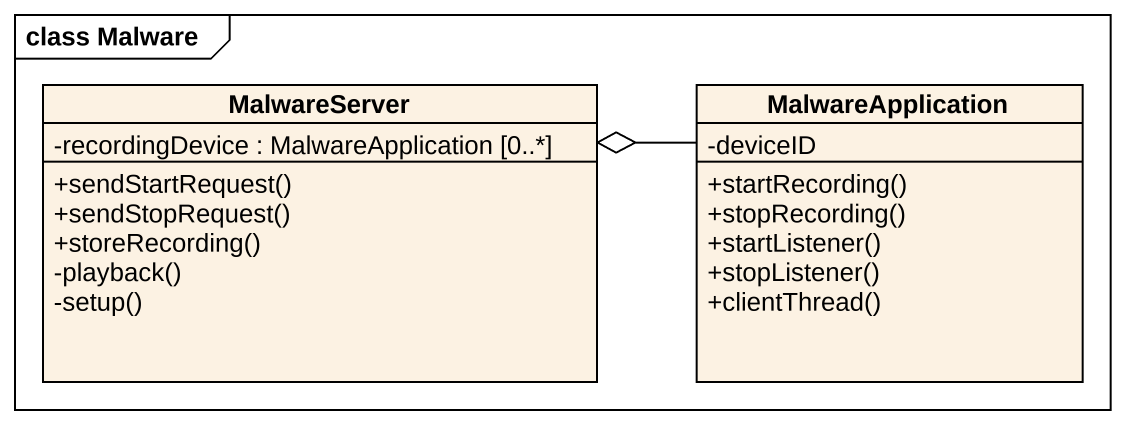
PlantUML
@startuml
mainframe class Malware
hide circle
hide empty members
skinparam classAttributeIconSize 0
class MalwareServer {
  -recordingDevice : MalwareApplication [0..*]
  +sendStartRequest()
  +sendStopRequest()
  +storeRecording()
  -playback()
  -setup()
}
class MalwareApplication {
  -deviceID
  +startRecording()
  +stopRecording()
  +startListener()
  +stopListener()
  +clientThread()
}
MalwareServer o-right- MalwareApplication
@enduml
